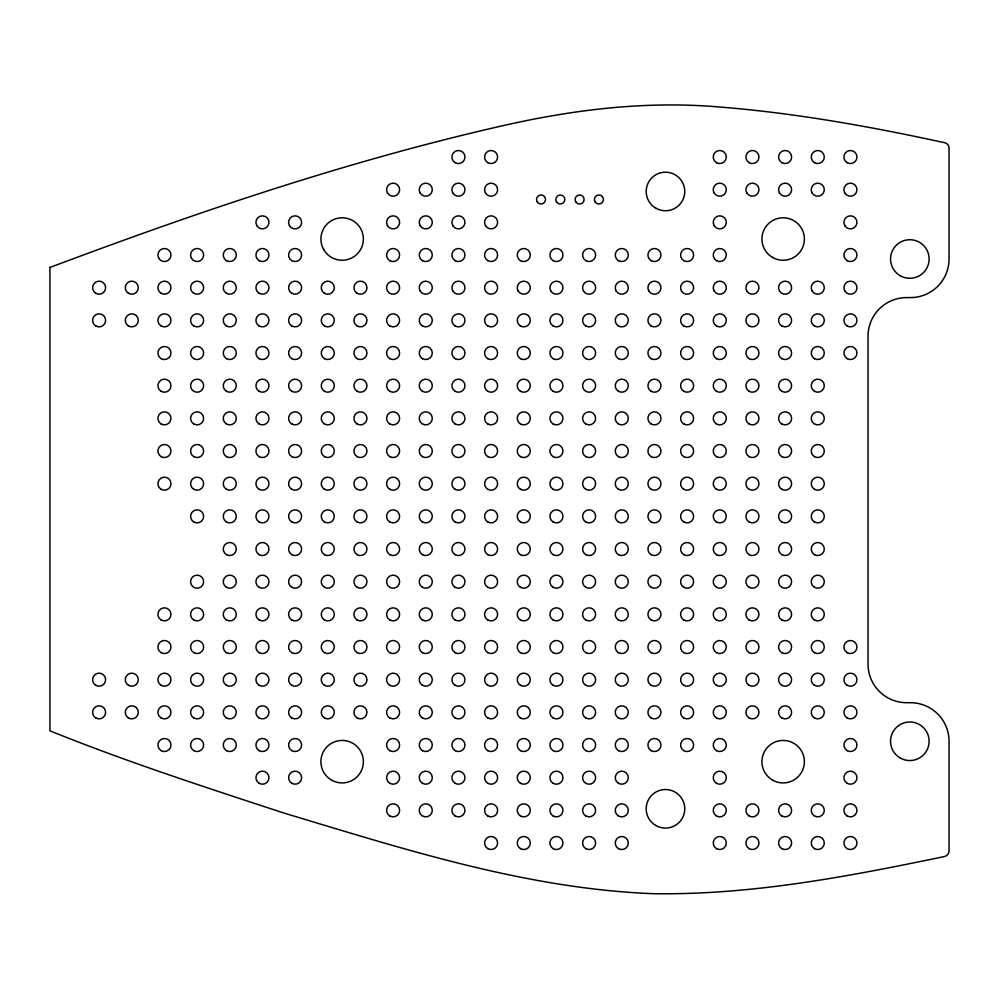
<?xml version="1.0" encoding="UTF-8"?>
<svg xmlns="http://www.w3.org/2000/svg" width="999" height="999" viewBox="0 0 999 999"><rect width="100%" height="100%" fill="white"/><g stroke="black" fill="none" stroke-linecap="round" stroke-linejoin="round"><path stroke-width="1.5" d="M49.95 267.357L49.95 730.806C125.974 761.613 205.607 787.312 283.891 813.049C404.258 849.2 526.211 888.66 652.734 893.68C751.186 895.241 848.563 876.46 944.554 856.518A5.944 5.944 0 0 0 949.05 850.748L949.05 741.283A38.586 38.586 0 0 0 910.464 702.697L906.605 702.697A38.586 38.586 0 0 1 868.031 664.123L868.031 336.163A38.586 38.586 0 0 1 906.605 297.59L910.464 297.59A38.586 38.586 0 0 0 949.05 259.003L949.05 148.127A5.532 5.532 0 0 0 944.804 142.745C868.855 126.174 792.045 112.475 714.472 106.606C644.63 101.149 574.637 109.615 506.505 124.863C351.723 159.753 201.061 210.752 52.66 266.433A16.596 16.596 0 0 1 49.95 267.357M683.84 685.351A6.531 6.531 0 0 0 693.643 679.682A6.531 6.531 0 0 0 683.84 674.025A6.531 6.531 0 0 0 683.84 685.351M324.513 620.017A6.531 6.531 0 0 0 334.303 614.36A6.531 6.531 0 0 0 324.513 608.691A6.531 6.531 0 0 0 324.513 620.017M655.831 825.499A19.293 19.293 0 0 0 684.765 808.803A19.293 19.293 0 0 0 655.831 792.095A19.293 19.293 0 0 0 655.831 825.499M655.831 208.179A19.293 19.293 0 0 0 684.765 191.483A19.293 19.293 0 0 0 655.831 174.775A19.293 19.293 0 0 0 655.831 208.179M900.186 275.699A19.293 19.293 0 0 0 929.12 259.003A19.293 19.293 0 0 0 900.186 242.295A19.293 19.293 0 0 0 900.186 275.699M900.186 757.979A19.293 19.293 0 0 0 929.12 741.283A19.293 19.293 0 0 0 900.186 724.575A19.293 19.293 0 0 0 900.186 757.979M331.531 780.069A21.229 21.229 0 0 0 363.386 761.675A21.229 21.229 0 0 0 331.531 743.281A21.229 21.229 0 0 0 331.531 780.069M323.763 249.625A21.229 21.229 0 0 0 360.539 249.625A21.229 21.229 0 0 0 342.158 217.782A21.229 21.229 0 0 0 323.763 249.625M772.539 257.405A21.229 21.229 0 0 0 804.382 239.011A21.229 21.229 0 0 0 772.539 220.629A21.229 21.229 0 0 0 772.539 257.405M772.539 780.069A21.229 21.229 0 0 0 804.382 761.675A21.229 21.229 0 0 0 772.539 743.281A21.229 21.229 0 0 0 772.539 780.069M193.843 522.015A6.531 6.531 0 0 0 203.646 516.358A6.531 6.531 0 0 0 193.843 510.701A6.531 6.531 0 0 0 193.843 522.015M226.511 522.015A6.531 6.531 0 0 0 236.313 516.358A6.531 6.531 0 0 0 226.511 510.701A6.531 6.531 0 0 0 226.511 522.015M226.511 554.682A6.531 6.531 0 0 0 236.313 549.025A6.531 6.531 0 0 0 226.511 543.369A6.531 6.531 0 0 0 226.511 554.682M226.511 587.35A6.531 6.531 0 0 0 236.313 581.693A6.531 6.531 0 0 0 226.511 576.036A6.531 6.531 0 0 0 226.511 587.35M191.446 584.952A6.531 6.531 0 0 0 202.772 584.952A6.531 6.531 0 0 0 197.103 575.149A6.531 6.531 0 0 0 191.446 584.952M226.511 620.017A6.531 6.531 0 0 0 236.313 614.36A6.531 6.531 0 0 0 226.511 608.691A6.531 6.531 0 0 0 226.511 620.017M161.176 620.017A6.531 6.531 0 0 0 170.979 614.36A6.531 6.531 0 0 0 161.176 608.691A6.531 6.531 0 0 0 161.176 620.017M259.178 522.015A6.531 6.531 0 0 0 268.981 516.358A6.531 6.531 0 0 0 259.178 510.701A6.531 6.531 0 0 0 259.178 522.015M259.178 554.682A6.531 6.531 0 0 0 268.981 549.025A6.531 6.531 0 0 0 259.178 543.369A6.531 6.531 0 0 0 259.178 554.682M259.178 587.35A6.531 6.531 0 0 0 268.981 581.693A6.531 6.531 0 0 0 259.178 576.036A6.531 6.531 0 0 0 259.178 587.35M259.178 620.017A6.531 6.531 0 0 0 268.981 614.36A6.531 6.531 0 0 0 259.178 608.691A6.531 6.531 0 0 0 259.178 620.017M291.845 522.015A6.531 6.531 0 0 0 301.636 516.358A6.531 6.531 0 0 0 291.845 510.701A6.531 6.531 0 0 0 291.845 522.015M291.845 554.682A6.531 6.531 0 0 0 301.636 549.025A6.531 6.531 0 0 0 291.845 543.369A6.531 6.531 0 0 0 291.845 554.682M291.845 587.35A6.531 6.531 0 0 0 301.636 581.693A6.531 6.531 0 0 0 291.845 576.036A6.531 6.531 0 0 0 291.845 587.35M291.845 620.017A6.531 6.531 0 0 0 301.636 614.36A6.531 6.531 0 0 0 291.845 608.691A6.531 6.531 0 0 0 291.845 620.017M324.513 522.015A6.531 6.531 0 0 0 334.303 516.358A6.531 6.531 0 0 0 324.513 510.701A6.531 6.531 0 0 0 324.513 522.015M324.513 554.682A6.531 6.531 0 0 0 334.303 549.025A6.531 6.531 0 0 0 324.513 543.369A6.531 6.531 0 0 0 324.513 554.682M324.513 587.35A6.531 6.531 0 0 0 334.303 581.693A6.531 6.531 0 0 0 324.513 576.036A6.531 6.531 0 0 0 324.513 587.35M357.18 522.015A6.531 6.531 0 0 0 366.97 516.358A6.531 6.531 0 0 0 357.18 510.701A6.531 6.531 0 0 0 357.18 522.015M357.18 554.682A6.531 6.531 0 0 0 366.97 549.025A6.531 6.531 0 0 0 357.18 543.369A6.531 6.531 0 0 0 357.18 554.682M357.18 587.35A6.531 6.531 0 0 0 366.97 581.693A6.531 6.531 0 0 0 357.18 576.036A6.531 6.531 0 0 0 357.18 587.35M357.18 620.017A6.531 6.531 0 0 0 366.97 614.36A6.531 6.531 0 0 0 357.18 608.691A6.531 6.531 0 0 0 357.18 620.017M389.835 522.015A6.531 6.531 0 0 0 399.637 516.358A6.531 6.531 0 0 0 389.835 510.701A6.531 6.531 0 0 0 389.835 522.015M389.835 554.682A6.531 6.531 0 0 0 399.637 549.025A6.531 6.531 0 0 0 389.835 543.369A6.531 6.531 0 0 0 389.835 554.682M389.835 587.35A6.531 6.531 0 0 0 399.637 581.693A6.531 6.531 0 0 0 389.835 576.036A6.531 6.531 0 0 0 389.835 587.35M389.835 620.017A6.531 6.531 0 0 0 399.637 614.36A6.531 6.531 0 0 0 389.835 608.691A6.531 6.531 0 0 0 389.835 620.017M422.502 522.015A6.531 6.531 0 0 0 432.305 516.358A6.531 6.531 0 0 0 422.502 510.701A6.531 6.531 0 0 0 422.502 522.015M422.502 554.682A6.531 6.531 0 0 0 432.305 549.025A6.531 6.531 0 0 0 422.502 543.369A6.531 6.531 0 0 0 422.502 554.682M422.502 587.35A6.531 6.531 0 0 0 432.305 581.693A6.531 6.531 0 0 0 422.502 576.036A6.531 6.531 0 0 0 422.502 587.35M422.502 620.017A6.531 6.531 0 0 0 432.305 614.36A6.531 6.531 0 0 0 422.502 608.691A6.531 6.531 0 0 0 422.502 620.017M455.169 522.015A6.531 6.531 0 0 0 464.972 516.358A6.531 6.531 0 0 0 455.169 510.701A6.531 6.531 0 0 0 455.169 522.015M455.169 554.682A6.531 6.531 0 0 0 464.972 549.025A6.531 6.531 0 0 0 455.169 543.369A6.531 6.531 0 0 0 455.169 554.682M455.169 587.35A6.531 6.531 0 0 0 464.972 581.693A6.531 6.531 0 0 0 455.169 576.036A6.531 6.531 0 0 0 455.169 587.35M455.169 620.017A6.531 6.531 0 0 0 464.972 614.36A6.531 6.531 0 0 0 455.169 608.691A6.531 6.531 0 0 0 455.169 620.017M487.837 522.015A6.531 6.531 0 0 0 497.639 516.358A6.531 6.531 0 0 0 487.837 510.701A6.531 6.531 0 0 0 487.837 522.015M487.837 554.682A6.531 6.531 0 0 0 497.639 549.025A6.531 6.531 0 0 0 487.837 543.369A6.531 6.531 0 0 0 487.837 554.682M487.837 587.35A6.531 6.531 0 0 0 497.639 581.693A6.531 6.531 0 0 0 487.837 576.036A6.531 6.531 0 0 0 487.837 587.35M487.837 620.017A6.531 6.531 0 0 0 497.639 614.36A6.531 6.531 0 0 0 487.837 608.691A6.531 6.531 0 0 0 487.837 620.017M520.504 522.015A6.531 6.531 0 0 0 530.307 516.358A6.531 6.531 0 0 0 520.504 510.701A6.531 6.531 0 0 0 520.504 522.015M520.504 554.682A6.531 6.531 0 0 0 530.307 549.025A6.531 6.531 0 0 0 520.504 543.369A6.531 6.531 0 0 0 520.504 554.682M520.504 587.35A6.531 6.531 0 0 0 530.307 581.693A6.531 6.531 0 0 0 520.504 576.036A6.531 6.531 0 0 0 520.504 587.35M520.504 620.017A6.531 6.531 0 0 0 530.307 614.36A6.531 6.531 0 0 0 520.504 608.691A6.531 6.531 0 0 0 520.504 620.017M553.171 522.015A6.531 6.531 0 0 0 562.974 516.358A6.531 6.531 0 0 0 553.171 510.701A6.531 6.531 0 0 0 553.171 522.015M553.171 554.682A6.531 6.531 0 0 0 562.974 549.025A6.531 6.531 0 0 0 553.171 543.369A6.531 6.531 0 0 0 553.171 554.682M553.171 587.35A6.531 6.531 0 0 0 562.974 581.693A6.531 6.531 0 0 0 553.171 576.036A6.531 6.531 0 0 0 553.171 587.35M553.171 620.017A6.531 6.531 0 0 0 562.974 614.36A6.531 6.531 0 0 0 553.171 608.691A6.531 6.531 0 0 0 553.171 620.017M585.839 522.015A6.531 6.531 0 0 0 595.641 516.358A6.531 6.531 0 0 0 585.839 510.701A6.531 6.531 0 0 0 585.839 522.015M585.839 554.682A6.531 6.531 0 0 0 595.641 549.025A6.531 6.531 0 0 0 585.839 543.369A6.531 6.531 0 0 0 585.839 554.682M585.839 587.35A6.531 6.531 0 0 0 595.641 581.693A6.531 6.531 0 0 0 585.839 576.036A6.531 6.531 0 0 0 585.839 587.35M585.839 620.017A6.531 6.531 0 0 0 595.641 614.36A6.531 6.531 0 0 0 585.839 608.691A6.531 6.531 0 0 0 585.839 620.017M618.506 522.015A6.531 6.531 0 0 0 628.309 516.358A6.531 6.531 0 0 0 618.506 510.701A6.531 6.531 0 0 0 618.506 522.015M618.506 554.682A6.531 6.531 0 0 0 628.309 549.025A6.531 6.531 0 0 0 618.506 543.369A6.531 6.531 0 0 0 618.506 554.682M618.506 587.35A6.531 6.531 0 0 0 628.309 581.693A6.531 6.531 0 0 0 618.506 576.036A6.531 6.531 0 0 0 618.506 587.35M618.506 620.017A6.531 6.531 0 0 0 628.309 614.36A6.531 6.531 0 0 0 618.506 608.691A6.531 6.531 0 0 0 618.506 620.017M651.173 522.015A6.531 6.531 0 0 0 660.976 516.358A6.531 6.531 0 0 0 651.173 510.701A6.531 6.531 0 0 0 651.173 522.015M651.173 554.682A6.531 6.531 0 0 0 660.976 549.025A6.531 6.531 0 0 0 651.173 543.369A6.531 6.531 0 0 0 651.173 554.682M651.173 587.35A6.531 6.531 0 0 0 660.976 581.693A6.531 6.531 0 0 0 651.173 576.036A6.531 6.531 0 0 0 651.173 587.35M651.173 620.017A6.531 6.531 0 0 0 660.976 614.36A6.531 6.531 0 0 0 651.173 608.691A6.531 6.531 0 0 0 651.173 620.017M683.84 522.015A6.531 6.531 0 0 0 693.643 516.358A6.531 6.531 0 0 0 683.84 510.701A6.531 6.531 0 0 0 683.84 522.015M683.84 554.682A6.531 6.531 0 0 0 693.643 549.025A6.531 6.531 0 0 0 683.84 543.369A6.531 6.531 0 0 0 683.84 554.682M683.84 587.35A6.531 6.531 0 0 0 693.643 581.693A6.531 6.531 0 0 0 683.84 576.036A6.531 6.531 0 0 0 683.84 587.35M683.84 620.017A6.531 6.531 0 0 0 693.643 614.36A6.531 6.531 0 0 0 683.84 608.691A6.531 6.531 0 0 0 683.84 620.017M716.508 522.015A6.531 6.531 0 0 0 726.31 516.358A6.531 6.531 0 0 0 716.508 510.701A6.531 6.531 0 0 0 716.508 522.015M716.508 554.682A6.531 6.531 0 0 0 726.31 549.025A6.531 6.531 0 0 0 716.508 543.369A6.531 6.531 0 0 0 716.508 554.682M716.508 587.35A6.531 6.531 0 0 0 726.31 581.693A6.531 6.531 0 0 0 716.508 576.036A6.531 6.531 0 0 0 716.508 587.35M716.508 620.017A6.531 6.531 0 0 0 726.31 614.36A6.531 6.531 0 0 0 716.508 608.691A6.531 6.531 0 0 0 716.508 620.017M226.511 652.684A6.531 6.531 0 0 0 236.313 647.027A6.531 6.531 0 0 0 226.511 641.358A6.531 6.531 0 0 0 226.511 652.684M226.511 685.351A6.531 6.531 0 0 0 236.313 679.682A6.531 6.531 0 0 0 226.511 674.025A6.531 6.531 0 0 0 226.511 685.351M226.511 718.006A6.531 6.531 0 0 0 236.313 712.349A6.531 6.531 0 0 0 226.511 706.693A6.531 6.531 0 0 0 226.511 718.006M226.511 750.674A6.531 6.531 0 0 0 236.313 745.017A6.531 6.531 0 0 0 226.511 739.36A6.531 6.531 0 0 0 226.511 750.674M259.178 652.684A6.531 6.531 0 0 0 268.981 647.027A6.531 6.531 0 0 0 259.178 641.358A6.531 6.531 0 0 0 259.178 652.684M259.178 685.351A6.531 6.531 0 0 0 268.981 679.682A6.531 6.531 0 0 0 259.178 674.025A6.531 6.531 0 0 0 259.178 685.351M259.178 718.006A6.531 6.531 0 0 0 268.981 712.349A6.531 6.531 0 0 0 259.178 706.693A6.531 6.531 0 0 0 259.178 718.006M259.178 750.674A6.531 6.531 0 0 0 268.981 745.017A6.531 6.531 0 0 0 259.178 739.36A6.531 6.531 0 0 0 259.178 750.674M291.845 652.684A6.531 6.531 0 0 0 301.636 647.027A6.531 6.531 0 0 0 291.845 641.358A6.531 6.531 0 0 0 291.845 652.684M291.845 685.351A6.531 6.531 0 0 0 301.636 679.682A6.531 6.531 0 0 0 291.845 674.025A6.531 6.531 0 0 0 291.845 685.351M291.845 718.006A6.531 6.531 0 0 0 301.636 712.349A6.531 6.531 0 0 0 291.845 706.693A6.531 6.531 0 0 0 291.845 718.006M291.845 750.674A6.531 6.531 0 0 0 301.636 745.017A6.531 6.531 0 0 0 291.845 739.36A6.531 6.531 0 0 0 291.845 750.674M324.513 652.684A6.531 6.531 0 0 0 334.303 647.027A6.531 6.531 0 0 0 324.513 641.358A6.531 6.531 0 0 0 324.513 652.684M324.513 685.351A6.531 6.531 0 0 0 334.303 679.682A6.531 6.531 0 0 0 324.513 674.025A6.531 6.531 0 0 0 324.513 685.351M324.513 718.006A6.531 6.531 0 0 0 334.303 712.349A6.531 6.531 0 0 0 324.513 706.693A6.531 6.531 0 0 0 324.513 718.006M291.845 783.341A6.531 6.531 0 0 0 301.636 777.684A6.531 6.531 0 0 0 291.845 772.027A6.531 6.531 0 0 0 291.845 783.341M357.18 652.684A6.531 6.531 0 0 0 366.97 647.027A6.531 6.531 0 0 0 357.18 641.358A6.531 6.531 0 0 0 357.18 652.684M357.18 685.351A6.531 6.531 0 0 0 366.97 679.682A6.531 6.531 0 0 0 357.18 674.025A6.531 6.531 0 0 0 357.18 685.351M357.18 718.006A6.531 6.531 0 0 0 366.97 712.349A6.531 6.531 0 0 0 357.18 706.693A6.531 6.531 0 0 0 357.18 718.006M389.835 652.684A6.531 6.531 0 0 0 399.637 647.027A6.531 6.531 0 0 0 389.835 641.358A6.531 6.531 0 0 0 389.835 652.684M389.835 685.351A6.531 6.531 0 0 0 399.637 679.682A6.531 6.531 0 0 0 389.835 674.025A6.531 6.531 0 0 0 389.835 685.351M389.835 718.006A6.531 6.531 0 0 0 399.637 712.349A6.531 6.531 0 0 0 389.835 706.693A6.531 6.531 0 0 0 389.835 718.006M389.835 750.674A6.531 6.531 0 0 0 399.637 745.017A6.531 6.531 0 0 0 389.835 739.36A6.531 6.531 0 0 0 389.835 750.674M422.502 652.684A6.531 6.531 0 0 0 432.305 647.027A6.531 6.531 0 0 0 422.502 641.358A6.531 6.531 0 0 0 422.502 652.684M422.502 685.351A6.531 6.531 0 0 0 432.305 679.682A6.531 6.531 0 0 0 422.502 674.025A6.531 6.531 0 0 0 422.502 685.351M422.502 718.006A6.531 6.531 0 0 0 432.305 712.349A6.531 6.531 0 0 0 422.502 706.693A6.531 6.531 0 0 0 422.502 718.006M422.502 750.674A6.531 6.531 0 0 0 432.305 745.017A6.531 6.531 0 0 0 422.502 739.36A6.531 6.531 0 0 0 422.502 750.674M455.169 652.684A6.531 6.531 0 0 0 464.972 647.027A6.531 6.531 0 0 0 455.169 641.358A6.531 6.531 0 0 0 455.169 652.684M455.169 685.351A6.531 6.531 0 0 0 464.972 679.682A6.531 6.531 0 0 0 455.169 674.025A6.531 6.531 0 0 0 455.169 685.351M455.169 718.006A6.531 6.531 0 0 0 464.972 712.349A6.531 6.531 0 0 0 455.169 706.693A6.531 6.531 0 0 0 455.169 718.006M455.169 750.674A6.531 6.531 0 0 0 464.972 745.017A6.531 6.531 0 0 0 455.169 739.36A6.531 6.531 0 0 0 455.169 750.674M95.842 685.351A6.531 6.531 0 0 0 105.644 679.682A6.531 6.531 0 0 0 95.842 674.025A6.531 6.531 0 0 0 95.842 685.351M95.842 718.006A6.531 6.531 0 0 0 105.644 712.349A6.531 6.531 0 0 0 95.842 706.693A6.531 6.531 0 0 0 95.842 718.006M128.509 685.351A6.531 6.531 0 0 0 138.312 679.682A6.531 6.531 0 0 0 128.509 674.025A6.531 6.531 0 0 0 128.509 685.351M128.509 718.006A6.531 6.531 0 0 0 138.312 712.349A6.531 6.531 0 0 0 128.509 706.693A6.531 6.531 0 0 0 128.509 718.006M161.176 652.684A6.531 6.531 0 0 0 170.979 647.027A6.531 6.531 0 0 0 161.176 641.358A6.531 6.531 0 0 0 161.176 652.684M161.176 685.351A6.531 6.531 0 0 0 170.979 679.682A6.531 6.531 0 0 0 161.176 674.025A6.531 6.531 0 0 0 161.176 685.351M161.176 718.006A6.531 6.531 0 0 0 170.979 712.349A6.531 6.531 0 0 0 161.176 706.693A6.531 6.531 0 0 0 161.176 718.006M161.176 750.674A6.531 6.531 0 0 0 170.979 745.017A6.531 6.531 0 0 0 161.176 739.36A6.531 6.531 0 0 0 161.176 750.674M193.843 652.684A6.531 6.531 0 0 0 203.646 647.027A6.531 6.531 0 0 0 193.843 641.358A6.531 6.531 0 0 0 193.843 652.684M193.843 685.351A6.531 6.531 0 0 0 203.646 679.682A6.531 6.531 0 0 0 193.843 674.025A6.531 6.531 0 0 0 193.843 685.351M193.843 718.006A6.531 6.531 0 0 0 203.646 712.349A6.531 6.531 0 0 0 193.843 706.693A6.531 6.531 0 0 0 193.843 718.006M193.843 750.674A6.531 6.531 0 0 0 203.646 745.017A6.531 6.531 0 0 0 193.843 739.36A6.531 6.531 0 0 0 193.843 750.674M487.837 652.684A6.531 6.531 0 0 0 497.639 647.027A6.531 6.531 0 0 0 487.837 641.358A6.531 6.531 0 0 0 487.837 652.684M487.837 685.351A6.531 6.531 0 0 0 497.639 679.682A6.531 6.531 0 0 0 487.837 674.025A6.531 6.531 0 0 0 487.837 685.351M487.837 718.006A6.531 6.531 0 0 0 497.639 712.349A6.531 6.531 0 0 0 487.837 706.693A6.531 6.531 0 0 0 487.837 718.006M487.837 750.674A6.531 6.531 0 0 0 497.639 745.017A6.531 6.531 0 0 0 487.837 739.36A6.531 6.531 0 0 0 487.837 750.674M520.504 652.684A6.531 6.531 0 0 0 530.307 647.027A6.531 6.531 0 0 0 520.504 641.358A6.531 6.531 0 0 0 520.504 652.684M520.504 685.351A6.531 6.531 0 0 0 530.307 679.682A6.531 6.531 0 0 0 520.504 674.025A6.531 6.531 0 0 0 520.504 685.351M520.504 718.006A6.531 6.531 0 0 0 530.307 712.349A6.531 6.531 0 0 0 520.504 706.693A6.531 6.531 0 0 0 520.504 718.006M520.504 750.674A6.531 6.531 0 0 0 530.307 745.017A6.531 6.531 0 0 0 520.504 739.36A6.531 6.531 0 0 0 520.504 750.674M553.171 652.684A6.531 6.531 0 0 0 562.974 647.027A6.531 6.531 0 0 0 553.171 641.358A6.531 6.531 0 0 0 553.171 652.684M553.171 685.351A6.531 6.531 0 0 0 562.974 679.682A6.531 6.531 0 0 0 553.171 674.025A6.531 6.531 0 0 0 553.171 685.351M553.171 718.006A6.531 6.531 0 0 0 562.974 712.349A6.531 6.531 0 0 0 553.171 706.693A6.531 6.531 0 0 0 553.171 718.006M553.171 750.674A6.531 6.531 0 0 0 562.974 745.017A6.531 6.531 0 0 0 553.171 739.36A6.531 6.531 0 0 0 553.171 750.674M585.839 652.684A6.531 6.531 0 0 0 595.641 647.027A6.531 6.531 0 0 0 585.839 641.358A6.531 6.531 0 0 0 585.839 652.684M585.839 685.351A6.531 6.531 0 0 0 595.641 679.682A6.531 6.531 0 0 0 585.839 674.025A6.531 6.531 0 0 0 585.839 685.351M585.839 718.006A6.531 6.531 0 0 0 595.641 712.349A6.531 6.531 0 0 0 585.839 706.693A6.531 6.531 0 0 0 585.839 718.006M585.839 750.674A6.531 6.531 0 0 0 595.641 745.017A6.531 6.531 0 0 0 585.839 739.36A6.531 6.531 0 0 0 585.839 750.674M618.506 652.684A6.531 6.531 0 0 0 628.309 647.027A6.531 6.531 0 0 0 618.506 641.358A6.531 6.531 0 0 0 618.506 652.684M618.506 685.351A6.531 6.531 0 0 0 628.309 679.682A6.531 6.531 0 0 0 618.506 674.025A6.531 6.531 0 0 0 618.506 685.351M618.506 718.006A6.531 6.531 0 0 0 628.309 712.349A6.531 6.531 0 0 0 618.506 706.693A6.531 6.531 0 0 0 618.506 718.006M618.506 750.674A6.531 6.531 0 0 0 628.309 745.017A6.531 6.531 0 0 0 618.506 739.36A6.531 6.531 0 0 0 618.506 750.674M651.173 652.684A6.531 6.531 0 0 0 660.976 647.027A6.531 6.531 0 0 0 651.173 641.358A6.531 6.531 0 0 0 651.173 652.684M651.173 685.351A6.531 6.531 0 0 0 660.976 679.682A6.531 6.531 0 0 0 651.173 674.025A6.531 6.531 0 0 0 651.173 685.351M651.173 718.006A6.531 6.531 0 0 0 660.976 712.349A6.531 6.531 0 0 0 651.173 706.693A6.531 6.531 0 0 0 651.173 718.006M651.173 750.674A6.531 6.531 0 0 0 660.976 745.017A6.531 6.531 0 0 0 651.173 739.36A6.531 6.531 0 0 0 651.173 750.674M683.84 652.684A6.531 6.531 0 0 0 693.643 647.027A6.531 6.531 0 0 0 683.84 641.358A6.531 6.531 0 0 0 683.84 652.684M683.84 718.006A6.531 6.531 0 0 0 693.643 712.349A6.531 6.531 0 0 0 683.84 706.693A6.531 6.531 0 0 0 683.84 718.006M683.84 750.674A6.531 6.531 0 0 0 693.643 745.017A6.531 6.531 0 0 0 683.84 739.36A6.531 6.531 0 0 0 683.84 750.674M716.508 652.684A6.531 6.531 0 0 0 726.31 647.027A6.531 6.531 0 0 0 716.508 641.358A6.531 6.531 0 0 0 716.508 652.684M716.508 685.351A6.531 6.531 0 0 0 726.31 679.682A6.531 6.531 0 0 0 716.508 674.025A6.531 6.531 0 0 0 716.508 685.351M716.508 718.006A6.531 6.531 0 0 0 726.31 712.349A6.531 6.531 0 0 0 716.508 706.693A6.531 6.531 0 0 0 716.508 718.006M716.508 750.674A6.531 6.531 0 0 0 726.31 745.017A6.531 6.531 0 0 0 716.508 739.36A6.531 6.531 0 0 0 716.508 750.674M847.177 750.674A6.531 6.531 0 0 0 856.967 745.017A6.531 6.531 0 0 0 847.177 739.36A6.531 6.531 0 0 0 847.177 750.674M749.175 718.006A6.531 6.531 0 0 0 758.978 712.349A6.531 6.531 0 0 0 749.175 706.693A6.531 6.531 0 0 0 749.175 718.006M781.842 718.006A6.531 6.531 0 0 0 791.633 712.349A6.531 6.531 0 0 0 781.842 706.693A6.531 6.531 0 0 0 781.842 718.006M814.51 718.006A6.531 6.531 0 0 0 824.3 712.349A6.531 6.531 0 0 0 814.51 706.693A6.531 6.531 0 0 0 814.51 718.006M847.177 718.006A6.531 6.531 0 0 0 856.967 712.349A6.531 6.531 0 0 0 847.177 706.693A6.531 6.531 0 0 0 847.177 718.006M749.175 685.351A6.531 6.531 0 0 0 758.978 679.682A6.531 6.531 0 0 0 749.175 674.025A6.531 6.531 0 0 0 749.175 685.351M781.842 685.351A6.531 6.531 0 0 0 791.633 679.682A6.531 6.531 0 0 0 781.842 674.025A6.531 6.531 0 0 0 781.842 685.351M814.51 685.351A6.531 6.531 0 0 0 824.3 679.682A6.531 6.531 0 0 0 814.51 674.025A6.531 6.531 0 0 0 814.51 685.351M847.177 685.351A6.531 6.531 0 0 0 856.967 679.682A6.531 6.531 0 0 0 847.177 674.025A6.531 6.531 0 0 0 847.177 685.351M749.175 652.684A6.531 6.531 0 0 0 758.978 647.027A6.531 6.531 0 0 0 749.175 641.358A6.531 6.531 0 0 0 749.175 652.684M781.842 652.684A6.531 6.531 0 0 0 791.633 647.027A6.531 6.531 0 0 0 781.842 641.358A6.531 6.531 0 0 0 781.842 652.684M814.51 652.684A6.531 6.531 0 0 0 824.3 647.027A6.531 6.531 0 0 0 814.51 641.358A6.531 6.531 0 0 0 814.51 652.684M847.177 652.684A6.531 6.531 0 0 0 856.967 647.027A6.531 6.531 0 0 0 847.177 641.358A6.531 6.531 0 0 0 847.177 652.684M749.175 620.017A6.531 6.531 0 0 0 758.978 614.36A6.531 6.531 0 0 0 749.175 608.691A6.531 6.531 0 0 0 749.175 620.017M781.842 620.017A6.531 6.531 0 0 0 791.633 614.36A6.531 6.531 0 0 0 781.842 608.691A6.531 6.531 0 0 0 781.842 620.017M814.51 620.017A6.531 6.531 0 0 0 824.3 614.36A6.531 6.531 0 0 0 814.51 608.691A6.531 6.531 0 0 0 814.51 620.017M749.175 587.35A6.531 6.531 0 0 0 758.978 581.693A6.531 6.531 0 0 0 749.175 576.036A6.531 6.531 0 0 0 749.175 587.35M781.842 587.35A6.531 6.531 0 0 0 791.633 581.693A6.531 6.531 0 0 0 781.842 576.036A6.531 6.531 0 0 0 781.842 587.35M814.51 587.35A6.531 6.531 0 0 0 824.3 581.693A6.531 6.531 0 0 0 814.51 576.036A6.531 6.531 0 0 0 814.51 587.35M749.175 554.682A6.531 6.531 0 0 0 758.978 549.025A6.531 6.531 0 0 0 749.175 543.369A6.531 6.531 0 0 0 749.175 554.682M781.842 554.682A6.531 6.531 0 0 0 791.633 549.025A6.531 6.531 0 0 0 781.842 543.369A6.531 6.531 0 0 0 781.842 554.682M814.51 554.682A6.531 6.531 0 0 0 824.3 549.025A6.531 6.531 0 0 0 814.51 543.369A6.531 6.531 0 0 0 814.51 554.682M749.175 522.015A6.531 6.531 0 0 0 758.978 516.358A6.531 6.531 0 0 0 749.175 510.701A6.531 6.531 0 0 0 749.175 522.015M781.842 522.015A6.531 6.531 0 0 0 791.633 516.358A6.531 6.531 0 0 0 781.842 510.701A6.531 6.531 0 0 0 781.842 522.015M814.51 522.015A6.531 6.531 0 0 0 824.3 516.358A6.531 6.531 0 0 0 814.51 510.701A6.531 6.531 0 0 0 814.51 522.015M618.506 391.346A6.531 6.531 0 0 0 628.309 385.689A6.531 6.531 0 0 0 618.506 380.032A6.531 6.531 0 0 0 618.506 391.346M618.506 424.013A6.531 6.531 0 0 0 628.309 418.356A6.531 6.531 0 0 0 618.506 412.699A6.531 6.531 0 0 0 618.506 424.013M618.506 456.68A6.531 6.531 0 0 0 628.309 451.024A6.531 6.531 0 0 0 618.506 445.367A6.531 6.531 0 0 0 618.506 456.68M618.506 489.348A6.531 6.531 0 0 0 628.309 483.691A6.531 6.531 0 0 0 618.506 478.034A6.531 6.531 0 0 0 618.506 489.348M651.173 391.346A6.531 6.531 0 0 0 660.976 385.689A6.531 6.531 0 0 0 651.173 380.032A6.531 6.531 0 0 0 651.173 391.346M651.173 424.013A6.531 6.531 0 0 0 660.976 418.356A6.531 6.531 0 0 0 651.173 412.699A6.531 6.531 0 0 0 651.173 424.013M651.173 456.68A6.531 6.531 0 0 0 660.976 451.024A6.531 6.531 0 0 0 651.173 445.367A6.531 6.531 0 0 0 651.173 456.68M651.173 489.348A6.531 6.531 0 0 0 660.976 483.691A6.531 6.531 0 0 0 651.173 478.034A6.531 6.531 0 0 0 651.173 489.348M683.84 391.346A6.531 6.531 0 0 0 693.643 385.689A6.531 6.531 0 0 0 683.84 380.032A6.531 6.531 0 0 0 683.84 391.346M683.84 424.013A6.531 6.531 0 0 0 693.643 418.356A6.531 6.531 0 0 0 683.84 412.699A6.531 6.531 0 0 0 683.84 424.013M683.84 456.68A6.531 6.531 0 0 0 693.643 451.024A6.531 6.531 0 0 0 683.84 445.367A6.531 6.531 0 0 0 683.84 456.68M683.84 489.348A6.531 6.531 0 0 0 693.643 483.691A6.531 6.531 0 0 0 683.84 478.034A6.531 6.531 0 0 0 683.84 489.348M716.508 391.346A6.531 6.531 0 0 0 726.31 385.689A6.531 6.531 0 0 0 716.508 380.032A6.531 6.531 0 0 0 716.508 391.346M716.508 424.013A6.531 6.531 0 0 0 726.31 418.356A6.531 6.531 0 0 0 716.508 412.699A6.531 6.531 0 0 0 716.508 424.013M716.508 456.68A6.531 6.531 0 0 0 726.31 451.024A6.531 6.531 0 0 0 716.508 445.367A6.531 6.531 0 0 0 716.508 456.68M716.508 489.348A6.531 6.531 0 0 0 726.31 483.691A6.531 6.531 0 0 0 716.508 478.034A6.531 6.531 0 0 0 716.508 489.348M749.175 391.346A6.531 6.531 0 0 0 758.978 385.689A6.531 6.531 0 0 0 749.175 380.032A6.531 6.531 0 0 0 749.175 391.346M749.175 424.013A6.531 6.531 0 0 0 758.978 418.356A6.531 6.531 0 0 0 749.175 412.699A6.531 6.531 0 0 0 749.175 424.013M749.175 456.68A6.531 6.531 0 0 0 758.978 451.024A6.531 6.531 0 0 0 749.175 445.367A6.531 6.531 0 0 0 749.175 456.68M749.175 489.348A6.531 6.531 0 0 0 758.978 483.691A6.531 6.531 0 0 0 749.175 478.034A6.531 6.531 0 0 0 749.175 489.348M781.842 391.346A6.531 6.531 0 0 0 791.633 385.689A6.531 6.531 0 0 0 781.842 380.032A6.531 6.531 0 0 0 781.842 391.346M781.842 424.013A6.531 6.531 0 0 0 791.633 418.356A6.531 6.531 0 0 0 781.842 412.699A6.531 6.531 0 0 0 781.842 424.013M781.842 456.68A6.531 6.531 0 0 0 791.633 451.024A6.531 6.531 0 0 0 781.842 445.367A6.531 6.531 0 0 0 781.842 456.68M781.842 489.348A6.531 6.531 0 0 0 791.633 483.691A6.531 6.531 0 0 0 781.842 478.034A6.531 6.531 0 0 0 781.842 489.348M814.51 391.346A6.531 6.531 0 0 0 824.3 385.689A6.531 6.531 0 0 0 814.51 380.032A6.531 6.531 0 0 0 814.51 391.346M814.51 424.013A6.531 6.531 0 0 0 824.3 418.356A6.531 6.531 0 0 0 814.51 412.699A6.531 6.531 0 0 0 814.51 424.013M814.51 456.68A6.531 6.531 0 0 0 824.3 451.024A6.531 6.531 0 0 0 814.51 445.367A6.531 6.531 0 0 0 814.51 456.68M814.51 489.348A6.531 6.531 0 0 0 824.3 483.691A6.531 6.531 0 0 0 814.51 478.034A6.531 6.531 0 0 0 814.51 489.348M357.18 391.346A6.531 6.531 0 0 0 366.97 385.689A6.531 6.531 0 0 0 357.18 380.032A6.531 6.531 0 0 0 357.18 391.346M357.18 424.013A6.531 6.531 0 0 0 366.97 418.356A6.531 6.531 0 0 0 357.18 412.699A6.531 6.531 0 0 0 357.18 424.013M357.18 456.68A6.531 6.531 0 0 0 366.97 451.024A6.531 6.531 0 0 0 357.18 445.367A6.531 6.531 0 0 0 357.18 456.68M357.18 489.348A6.531 6.531 0 0 0 366.97 483.691A6.531 6.531 0 0 0 357.18 478.034A6.531 6.531 0 0 0 357.18 489.348M389.835 391.346A6.531 6.531 0 0 0 399.637 385.689A6.531 6.531 0 0 0 389.835 380.032A6.531 6.531 0 0 0 389.835 391.346M389.835 424.013A6.531 6.531 0 0 0 399.637 418.356A6.531 6.531 0 0 0 389.835 412.699A6.531 6.531 0 0 0 389.835 424.013M389.835 456.68A6.531 6.531 0 0 0 399.637 451.024A6.531 6.531 0 0 0 389.835 445.367A6.531 6.531 0 0 0 389.835 456.68M389.835 489.348A6.531 6.531 0 0 0 399.637 483.691A6.531 6.531 0 0 0 389.835 478.034A6.531 6.531 0 0 0 389.835 489.348M422.502 391.346A6.531 6.531 0 0 0 432.305 385.689A6.531 6.531 0 0 0 422.502 380.032A6.531 6.531 0 0 0 422.502 391.346M422.502 424.013A6.531 6.531 0 0 0 432.305 418.356A6.531 6.531 0 0 0 422.502 412.699A6.531 6.531 0 0 0 422.502 424.013M422.502 456.68A6.531 6.531 0 0 0 432.305 451.024A6.531 6.531 0 0 0 422.502 445.367A6.531 6.531 0 0 0 422.502 456.68M422.502 489.348A6.531 6.531 0 0 0 432.305 483.691A6.531 6.531 0 0 0 422.502 478.034A6.531 6.531 0 0 0 422.502 489.348M455.169 391.346A6.531 6.531 0 0 0 464.972 385.689A6.531 6.531 0 0 0 455.169 380.032A6.531 6.531 0 0 0 455.169 391.346M455.169 424.013A6.531 6.531 0 0 0 464.972 418.356A6.531 6.531 0 0 0 455.169 412.699A6.531 6.531 0 0 0 455.169 424.013M455.169 456.68A6.531 6.531 0 0 0 464.972 451.024A6.531 6.531 0 0 0 455.169 445.367A6.531 6.531 0 0 0 455.169 456.68M455.169 489.348A6.531 6.531 0 0 0 464.972 483.691A6.531 6.531 0 0 0 455.169 478.034A6.531 6.531 0 0 0 455.169 489.348M487.837 391.346A6.531 6.531 0 0 0 497.639 385.689A6.531 6.531 0 0 0 487.837 380.032A6.531 6.531 0 0 0 487.837 391.346M487.837 424.013A6.531 6.531 0 0 0 497.639 418.356A6.531 6.531 0 0 0 487.837 412.699A6.531 6.531 0 0 0 487.837 424.013M487.837 456.68A6.531 6.531 0 0 0 497.639 451.024A6.531 6.531 0 0 0 487.837 445.367A6.531 6.531 0 0 0 487.837 456.68M487.837 489.348A6.531 6.531 0 0 0 497.639 483.691A6.531 6.531 0 0 0 487.837 478.034A6.531 6.531 0 0 0 487.837 489.348M520.504 391.346A6.531 6.531 0 0 0 530.307 385.689A6.531 6.531 0 0 0 520.504 380.032A6.531 6.531 0 0 0 520.504 391.346M520.504 424.013A6.531 6.531 0 0 0 530.307 418.356A6.531 6.531 0 0 0 520.504 412.699A6.531 6.531 0 0 0 520.504 424.013M520.504 456.68A6.531 6.531 0 0 0 530.307 451.024A6.531 6.531 0 0 0 520.504 445.367A6.531 6.531 0 0 0 520.504 456.68M520.504 489.348A6.531 6.531 0 0 0 530.307 483.691A6.531 6.531 0 0 0 520.504 478.034A6.531 6.531 0 0 0 520.504 489.348M553.171 391.346A6.531 6.531 0 0 0 562.974 385.689A6.531 6.531 0 0 0 553.171 380.032A6.531 6.531 0 0 0 553.171 391.346M553.171 424.013A6.531 6.531 0 0 0 562.974 418.356A6.531 6.531 0 0 0 553.171 412.699A6.531 6.531 0 0 0 553.171 424.013M553.171 456.68A6.531 6.531 0 0 0 562.974 451.024A6.531 6.531 0 0 0 553.171 445.367A6.531 6.531 0 0 0 553.171 456.68M553.171 489.348A6.531 6.531 0 0 0 562.974 483.691A6.531 6.531 0 0 0 553.171 478.034A6.531 6.531 0 0 0 553.171 489.348M585.839 391.346A6.531 6.531 0 0 0 595.641 385.689A6.531 6.531 0 0 0 585.839 380.032A6.531 6.531 0 0 0 585.839 391.346M585.839 424.013A6.531 6.531 0 0 0 595.641 418.356A6.531 6.531 0 0 0 585.839 412.699A6.531 6.531 0 0 0 585.839 424.013M585.839 456.68A6.531 6.531 0 0 0 595.641 451.024A6.531 6.531 0 0 0 585.839 445.367A6.531 6.531 0 0 0 585.839 456.68M585.839 489.348A6.531 6.531 0 0 0 595.641 483.691A6.531 6.531 0 0 0 585.839 478.034A6.531 6.531 0 0 0 585.839 489.348M161.176 391.346A6.531 6.531 0 0 0 170.979 385.689A6.531 6.531 0 0 0 161.176 380.032A6.531 6.531 0 0 0 161.176 391.346M161.176 424.013A6.531 6.531 0 0 0 170.979 418.356A6.531 6.531 0 0 0 161.176 412.699A6.531 6.531 0 0 0 161.176 424.013M161.176 456.68A6.531 6.531 0 0 0 170.979 451.024A6.531 6.531 0 0 0 161.176 445.367A6.531 6.531 0 0 0 161.176 456.68M161.176 489.348A6.531 6.531 0 0 0 170.979 483.691A6.531 6.531 0 0 0 161.176 478.034A6.531 6.531 0 0 0 161.176 489.348M193.843 391.346A6.531 6.531 0 0 0 203.646 385.689A6.531 6.531 0 0 0 193.843 380.032A6.531 6.531 0 0 0 193.843 391.346M193.843 424.013A6.531 6.531 0 0 0 203.646 418.356A6.531 6.531 0 0 0 193.843 412.699A6.531 6.531 0 0 0 193.843 424.013M193.843 456.68A6.531 6.531 0 0 0 203.646 451.024A6.531 6.531 0 0 0 193.843 445.367A6.531 6.531 0 0 0 193.843 456.68M193.843 489.348A6.531 6.531 0 0 0 203.646 483.691A6.531 6.531 0 0 0 193.843 478.034A6.531 6.531 0 0 0 193.843 489.348M226.511 391.346A6.531 6.531 0 0 0 236.313 385.689A6.531 6.531 0 0 0 226.511 380.032A6.531 6.531 0 0 0 226.511 391.346M226.511 424.013A6.531 6.531 0 0 0 236.313 418.356A6.531 6.531 0 0 0 226.511 412.699A6.531 6.531 0 0 0 226.511 424.013M226.511 456.68A6.531 6.531 0 0 0 236.313 451.024A6.531 6.531 0 0 0 226.511 445.367A6.531 6.531 0 0 0 226.511 456.68M226.511 489.348A6.531 6.531 0 0 0 236.313 483.691A6.531 6.531 0 0 0 226.511 478.034A6.531 6.531 0 0 0 226.511 489.348M259.178 391.346A6.531 6.531 0 0 0 268.981 385.689A6.531 6.531 0 0 0 259.178 380.032A6.531 6.531 0 0 0 259.178 391.346M259.178 424.013A6.531 6.531 0 0 0 268.981 418.356A6.531 6.531 0 0 0 259.178 412.699A6.531 6.531 0 0 0 259.178 424.013M259.178 456.68A6.531 6.531 0 0 0 268.981 451.024A6.531 6.531 0 0 0 259.178 445.367A6.531 6.531 0 0 0 259.178 456.68M259.178 489.348A6.531 6.531 0 0 0 268.981 483.691A6.531 6.531 0 0 0 259.178 478.034A6.531 6.531 0 0 0 259.178 489.348M291.845 391.346A6.531 6.531 0 0 0 301.636 385.689A6.531 6.531 0 0 0 291.845 380.032A6.531 6.531 0 0 0 291.845 391.346M291.845 424.013A6.531 6.531 0 0 0 301.636 418.356A6.531 6.531 0 0 0 291.845 412.699A6.531 6.531 0 0 0 291.845 424.013M291.845 456.68A6.531 6.531 0 0 0 301.636 451.024A6.531 6.531 0 0 0 291.845 445.367A6.531 6.531 0 0 0 291.845 456.68M291.845 489.348A6.531 6.531 0 0 0 301.636 483.691A6.531 6.531 0 0 0 291.845 478.034A6.531 6.531 0 0 0 291.845 489.348M324.513 391.346A6.531 6.531 0 0 0 334.303 385.689A6.531 6.531 0 0 0 324.513 380.032A6.531 6.531 0 0 0 324.513 391.346M324.513 424.013A6.531 6.531 0 0 0 334.303 418.356A6.531 6.531 0 0 0 324.513 412.699A6.531 6.531 0 0 0 324.513 424.013M324.513 456.68A6.531 6.531 0 0 0 334.303 451.024A6.531 6.531 0 0 0 324.513 445.367A6.531 6.531 0 0 0 324.513 456.68M324.513 489.348A6.531 6.531 0 0 0 334.303 483.691A6.531 6.531 0 0 0 324.513 478.034A6.531 6.531 0 0 0 324.513 489.348M256.78 225.624A6.531 6.531 0 0 0 268.094 225.624A6.531 6.531 0 0 0 262.437 215.821A6.531 6.531 0 0 0 256.78 225.624M95.842 293.344A6.531 6.531 0 0 0 105.644 287.687A6.531 6.531 0 0 0 95.842 282.03A6.531 6.531 0 0 0 95.842 293.344M95.842 326.011A6.531 6.531 0 0 0 105.644 320.354A6.531 6.531 0 0 0 95.842 314.697A6.531 6.531 0 0 0 95.842 326.011M289.448 225.624A6.531 6.531 0 0 0 300.761 225.624A6.531 6.531 0 0 0 295.105 215.821A6.531 6.531 0 0 0 289.448 225.624M128.509 293.344A6.531 6.531 0 0 0 138.312 287.687A6.531 6.531 0 0 0 128.509 282.03A6.531 6.531 0 0 0 128.509 293.344M128.509 326.011A6.531 6.531 0 0 0 138.312 320.354A6.531 6.531 0 0 0 128.509 314.697A6.531 6.531 0 0 0 128.509 326.011M158.779 258.291A6.531 6.531 0 0 0 170.105 258.291A6.531 6.531 0 0 0 164.448 248.489A6.531 6.531 0 0 0 158.779 258.291M161.176 293.344A6.531 6.531 0 0 0 170.979 287.687A6.531 6.531 0 0 0 161.176 282.03A6.531 6.531 0 0 0 161.176 293.344M161.176 326.011A6.531 6.531 0 0 0 170.979 320.354A6.531 6.531 0 0 0 161.176 314.697A6.531 6.531 0 0 0 161.176 326.011M161.176 358.678A6.531 6.531 0 0 0 170.979 353.022A6.531 6.531 0 0 0 161.176 347.365A6.531 6.531 0 0 0 161.176 358.678M191.446 258.291A6.531 6.531 0 0 0 202.772 258.291A6.531 6.531 0 0 0 197.103 248.489A6.531 6.531 0 0 0 191.446 258.291M193.843 293.344A6.531 6.531 0 0 0 203.646 287.687A6.531 6.531 0 0 0 193.843 282.03A6.531 6.531 0 0 0 193.843 293.344M193.843 326.011A6.531 6.531 0 0 0 203.646 320.354A6.531 6.531 0 0 0 193.843 314.697A6.531 6.531 0 0 0 193.843 326.011M193.843 358.678A6.531 6.531 0 0 0 203.646 353.022A6.531 6.531 0 0 0 193.843 347.365A6.531 6.531 0 0 0 193.843 358.678M226.511 260.677A6.531 6.531 0 0 0 236.313 255.02A6.531 6.531 0 0 0 226.511 249.363A6.531 6.531 0 0 0 226.511 260.677M226.511 293.344A6.531 6.531 0 0 0 236.313 287.687A6.531 6.531 0 0 0 226.511 282.03A6.531 6.531 0 0 0 226.511 293.344M226.511 326.011A6.531 6.531 0 0 0 236.313 320.354A6.531 6.531 0 0 0 226.511 314.697A6.531 6.531 0 0 0 226.511 326.011M226.511 358.678A6.531 6.531 0 0 0 236.313 353.022A6.531 6.531 0 0 0 226.511 347.365A6.531 6.531 0 0 0 226.511 358.678M259.178 260.677A6.531 6.531 0 0 0 268.981 255.02A6.531 6.531 0 0 0 259.178 249.363A6.531 6.531 0 0 0 259.178 260.677M259.178 293.344A6.531 6.531 0 0 0 268.981 287.687A6.531 6.531 0 0 0 259.178 282.03A6.531 6.531 0 0 0 259.178 293.344M259.178 326.011A6.531 6.531 0 0 0 268.981 320.354A6.531 6.531 0 0 0 259.178 314.697A6.531 6.531 0 0 0 259.178 326.011M259.178 358.678A6.531 6.531 0 0 0 268.981 353.022A6.531 6.531 0 0 0 259.178 347.365A6.531 6.531 0 0 0 259.178 358.678M291.845 260.677A6.531 6.531 0 0 0 301.636 255.02A6.531 6.531 0 0 0 291.845 249.363A6.531 6.531 0 0 0 291.845 260.677M291.845 293.344A6.531 6.531 0 0 0 301.636 287.687A6.531 6.531 0 0 0 291.845 282.03A6.531 6.531 0 0 0 291.845 293.344M291.845 326.011A6.531 6.531 0 0 0 301.636 320.354A6.531 6.531 0 0 0 291.845 314.697A6.531 6.531 0 0 0 291.845 326.011M291.845 358.678A6.531 6.531 0 0 0 301.636 353.022A6.531 6.531 0 0 0 291.845 347.365A6.531 6.531 0 0 0 291.845 358.678M324.513 293.344A6.531 6.531 0 0 0 334.303 287.687A6.531 6.531 0 0 0 324.513 282.03A6.531 6.531 0 0 0 324.513 293.344M324.513 326.011A6.531 6.531 0 0 0 334.303 320.354A6.531 6.531 0 0 0 324.513 314.697A6.531 6.531 0 0 0 324.513 326.011M324.513 358.678A6.531 6.531 0 0 0 334.303 353.022A6.531 6.531 0 0 0 324.513 347.365A6.531 6.531 0 0 0 324.513 358.678M357.18 293.344A6.531 6.531 0 0 0 366.97 287.687A6.531 6.531 0 0 0 357.18 282.03A6.531 6.531 0 0 0 357.18 293.344M357.18 326.011A6.531 6.531 0 0 0 366.97 320.354A6.531 6.531 0 0 0 357.18 314.697A6.531 6.531 0 0 0 357.18 326.011M357.18 358.678A6.531 6.531 0 0 0 366.97 353.022A6.531 6.531 0 0 0 357.18 347.365A6.531 6.531 0 0 0 357.18 358.678M389.835 260.677A6.531 6.531 0 0 0 399.637 255.02A6.531 6.531 0 0 0 389.835 249.363A6.531 6.531 0 0 0 389.835 260.677M387.45 290.959A6.531 6.531 0 0 0 398.763 290.959A6.531 6.531 0 0 0 393.107 281.156A6.531 6.531 0 0 0 387.45 290.959M389.835 326.011A6.531 6.531 0 0 0 399.637 320.354A6.531 6.531 0 0 0 389.835 314.697A6.531 6.531 0 0 0 389.835 326.011M389.835 358.678A6.531 6.531 0 0 0 399.637 353.022A6.531 6.531 0 0 0 389.835 347.365A6.531 6.531 0 0 0 389.835 358.678M422.502 260.677A6.531 6.531 0 0 0 432.305 255.02A6.531 6.531 0 0 0 422.502 249.363A6.531 6.531 0 0 0 422.502 260.677M420.117 290.959A6.531 6.531 0 0 0 431.431 290.959A6.531 6.531 0 0 0 425.774 281.156A6.531 6.531 0 0 0 420.117 290.959M422.502 326.011A6.531 6.531 0 0 0 432.305 320.354A6.531 6.531 0 0 0 422.502 314.697A6.531 6.531 0 0 0 422.502 326.011M422.502 358.678A6.531 6.531 0 0 0 432.305 353.022A6.531 6.531 0 0 0 422.502 347.365A6.531 6.531 0 0 0 422.502 358.678M455.169 260.677A6.531 6.531 0 0 0 464.972 255.02A6.531 6.531 0 0 0 455.169 249.363A6.531 6.531 0 0 0 455.169 260.677M452.784 290.959A6.531 6.531 0 0 0 464.098 290.959A6.531 6.531 0 0 0 458.441 281.156A6.531 6.531 0 0 0 452.784 290.959M455.169 326.011A6.531 6.531 0 0 0 464.972 320.354A6.531 6.531 0 0 0 455.169 314.697A6.531 6.531 0 0 0 455.169 326.011M455.169 358.678A6.531 6.531 0 0 0 464.972 353.022A6.531 6.531 0 0 0 455.169 347.365A6.531 6.531 0 0 0 455.169 358.678M487.837 260.677A6.531 6.531 0 0 0 497.639 255.02A6.531 6.531 0 0 0 487.837 249.363A6.531 6.531 0 0 0 487.837 260.677M485.452 290.959A6.531 6.531 0 0 0 496.765 290.959A6.531 6.531 0 0 0 491.108 281.156A6.531 6.531 0 0 0 485.452 290.959M487.837 326.011A6.531 6.531 0 0 0 497.639 320.354A6.531 6.531 0 0 0 487.837 314.697A6.531 6.531 0 0 0 487.837 326.011M487.837 358.678A6.531 6.531 0 0 0 497.639 353.022A6.531 6.531 0 0 0 487.837 347.365A6.531 6.531 0 0 0 487.837 358.678M518.119 290.959A6.531 6.531 0 0 0 529.433 290.959A6.531 6.531 0 0 0 523.776 281.156A6.531 6.531 0 0 0 518.119 290.959M520.504 326.011A6.531 6.531 0 0 0 530.307 320.354A6.531 6.531 0 0 0 520.504 314.697A6.531 6.531 0 0 0 520.504 326.011M520.504 358.678A6.531 6.531 0 0 0 530.307 353.022A6.531 6.531 0 0 0 520.504 347.365A6.531 6.531 0 0 0 520.504 358.678M550.786 290.959A6.531 6.531 0 0 0 562.1 290.959A6.531 6.531 0 0 0 556.443 281.156A6.531 6.531 0 0 0 550.786 290.959M553.171 326.011A6.531 6.531 0 0 0 562.974 320.354A6.531 6.531 0 0 0 553.171 314.697A6.531 6.531 0 0 0 553.171 326.011M553.171 358.678A6.531 6.531 0 0 0 562.974 353.022A6.531 6.531 0 0 0 553.171 347.365A6.531 6.531 0 0 0 553.171 358.678M583.453 290.959A6.531 6.531 0 0 0 594.767 290.959A6.531 6.531 0 0 0 589.11 281.156A6.531 6.531 0 0 0 583.453 290.959M585.839 326.011A6.531 6.531 0 0 0 595.641 320.354A6.531 6.531 0 0 0 585.839 314.697A6.531 6.531 0 0 0 585.839 326.011M585.839 358.678A6.531 6.531 0 0 0 595.641 353.022A6.531 6.531 0 0 0 585.839 347.365A6.531 6.531 0 0 0 585.839 358.678M616.121 290.959A6.531 6.531 0 0 0 627.434 290.959A6.531 6.531 0 0 0 621.778 281.156A6.531 6.531 0 0 0 616.121 290.959M618.506 326.011A6.531 6.531 0 0 0 628.309 320.354A6.531 6.531 0 0 0 618.506 314.697A6.531 6.531 0 0 0 618.506 326.011M618.506 358.678A6.531 6.531 0 0 0 628.309 353.022A6.531 6.531 0 0 0 618.506 347.365A6.531 6.531 0 0 0 618.506 358.678M651.173 260.677A6.531 6.531 0 0 0 660.976 255.02A6.531 6.531 0 0 0 651.173 249.363A6.531 6.531 0 0 0 651.173 260.677M648.776 290.959A6.531 6.531 0 0 0 660.102 290.959A6.531 6.531 0 0 0 654.445 281.156A6.531 6.531 0 0 0 648.776 290.959M651.173 326.011A6.531 6.531 0 0 0 660.976 320.354A6.531 6.531 0 0 0 651.173 314.697A6.531 6.531 0 0 0 651.173 326.011M651.173 358.678A6.531 6.531 0 0 0 660.976 353.022A6.531 6.531 0 0 0 651.173 347.365A6.531 6.531 0 0 0 651.173 358.678M683.84 260.677A6.531 6.531 0 0 0 693.643 255.02A6.531 6.531 0 0 0 683.84 249.363A6.531 6.531 0 0 0 683.84 260.677M681.443 290.959A6.531 6.531 0 0 0 692.769 290.959A6.531 6.531 0 0 0 687.1 281.156A6.531 6.531 0 0 0 681.443 290.959M683.84 326.011A6.531 6.531 0 0 0 693.643 320.354A6.531 6.531 0 0 0 683.84 314.697A6.531 6.531 0 0 0 683.84 326.011M683.84 358.678A6.531 6.531 0 0 0 693.643 353.022A6.531 6.531 0 0 0 683.84 347.365A6.531 6.531 0 0 0 683.84 358.678M716.508 260.677A6.531 6.531 0 0 0 726.31 255.02A6.531 6.531 0 0 0 716.508 249.363A6.531 6.531 0 0 0 716.508 260.677M714.11 290.959A6.531 6.531 0 0 0 725.436 290.959A6.531 6.531 0 0 0 719.767 281.156A6.531 6.531 0 0 0 714.11 290.959M716.508 326.011A6.531 6.531 0 0 0 726.31 320.354A6.531 6.531 0 0 0 716.508 314.697A6.531 6.531 0 0 0 716.508 326.011M716.508 358.678A6.531 6.531 0 0 0 726.31 353.022A6.531 6.531 0 0 0 716.508 347.365A6.531 6.531 0 0 0 716.508 358.678M746.777 290.959A6.531 6.531 0 0 0 758.091 290.959A6.531 6.531 0 0 0 752.434 281.156A6.531 6.531 0 0 0 746.777 290.959M749.175 326.011A6.531 6.531 0 0 0 758.978 320.354A6.531 6.531 0 0 0 749.175 314.697A6.531 6.531 0 0 0 749.175 326.011M749.175 358.678A6.531 6.531 0 0 0 758.978 353.022A6.531 6.531 0 0 0 749.175 347.365A6.531 6.531 0 0 0 749.175 358.678M847.177 783.341A6.531 6.531 0 0 0 856.967 777.684A6.531 6.531 0 0 0 847.177 772.027A6.531 6.531 0 0 0 847.177 783.341M779.445 290.959A6.531 6.531 0 0 0 790.758 290.959A6.531 6.531 0 0 0 785.102 281.156A6.531 6.531 0 0 0 779.445 290.959M781.842 326.011A6.531 6.531 0 0 0 791.633 320.354A6.531 6.531 0 0 0 781.842 314.697A6.531 6.531 0 0 0 781.842 326.011M781.842 358.678A6.531 6.531 0 0 0 791.633 353.022A6.531 6.531 0 0 0 781.842 347.365A6.531 6.531 0 0 0 781.842 358.678M812.112 290.959A6.531 6.531 0 0 0 823.426 290.959A6.531 6.531 0 0 0 817.769 281.156A6.531 6.531 0 0 0 812.112 290.959M814.51 326.011A6.531 6.531 0 0 0 824.3 320.354A6.531 6.531 0 0 0 814.51 314.697A6.531 6.531 0 0 0 814.51 326.011M814.51 358.678A6.531 6.531 0 0 0 824.3 353.022A6.531 6.531 0 0 0 814.51 347.365A6.531 6.531 0 0 0 814.51 358.678M847.177 260.677A6.531 6.531 0 0 0 856.967 255.02A6.531 6.531 0 0 0 847.177 249.363A6.531 6.531 0 0 0 847.177 260.677M844.779 290.959A6.531 6.531 0 0 0 856.093 290.959A6.531 6.531 0 0 0 850.436 281.156A6.531 6.531 0 0 0 844.779 290.959M847.177 326.011A6.531 6.531 0 0 0 856.967 320.354A6.531 6.531 0 0 0 847.177 314.697A6.531 6.531 0 0 0 847.177 326.011M847.177 358.678A6.531 6.531 0 0 0 856.967 353.022A6.531 6.531 0 0 0 847.177 347.365A6.531 6.531 0 0 0 847.177 358.678M387.45 225.624A6.531 6.531 0 0 0 398.763 225.624A6.531 6.531 0 0 0 393.107 215.821A6.531 6.531 0 0 0 387.45 225.624M420.117 192.957A6.531 6.531 0 0 0 431.431 192.957A6.531 6.531 0 0 0 425.774 183.154A6.531 6.531 0 0 0 420.117 192.957M420.117 225.624A6.531 6.531 0 0 0 431.431 225.624A6.531 6.531 0 0 0 425.774 215.821A6.531 6.531 0 0 0 420.117 225.624M455.169 162.687A6.531 6.531 0 0 0 464.972 157.018A6.531 6.531 0 0 0 455.169 151.361A6.531 6.531 0 0 0 455.169 162.687M452.784 192.957A6.531 6.531 0 0 0 464.098 192.957A6.531 6.531 0 0 0 458.441 183.154A6.531 6.531 0 0 0 452.784 192.957M452.784 225.624A6.531 6.531 0 0 0 464.098 225.624A6.531 6.531 0 0 0 458.441 215.821A6.531 6.531 0 0 0 452.784 225.624M487.837 162.687A6.531 6.531 0 0 0 497.639 157.018A6.531 6.531 0 0 0 487.837 151.361A6.531 6.531 0 0 0 487.837 162.687M485.452 192.957A6.531 6.531 0 0 0 496.765 192.957A6.531 6.531 0 0 0 491.108 183.154A6.531 6.531 0 0 0 485.452 192.957M485.452 225.624A6.531 6.531 0 0 0 496.765 225.624A6.531 6.531 0 0 0 491.108 215.821A6.531 6.531 0 0 0 485.452 225.624M259.178 783.341A6.531 6.531 0 0 0 268.981 777.684A6.531 6.531 0 0 0 259.178 772.027A6.531 6.531 0 0 0 259.178 783.341M389.835 783.341A6.531 6.531 0 0 0 399.637 777.684A6.531 6.531 0 0 0 389.835 772.027A6.531 6.531 0 0 0 389.835 783.341M389.835 816.008A6.531 6.531 0 0 0 399.637 810.351A6.531 6.531 0 0 0 389.835 804.694A6.531 6.531 0 0 0 389.835 816.008M422.502 783.341A6.531 6.531 0 0 0 432.305 777.684A6.531 6.531 0 0 0 422.502 772.027A6.531 6.531 0 0 0 422.502 783.341M422.502 816.008A6.531 6.531 0 0 0 432.305 810.351A6.531 6.531 0 0 0 422.502 804.694A6.531 6.531 0 0 0 422.502 816.008M455.169 783.341A6.531 6.531 0 0 0 464.972 777.684A6.531 6.531 0 0 0 455.169 772.027A6.531 6.531 0 0 0 455.169 783.341M455.169 816.008A6.531 6.531 0 0 0 464.972 810.351A6.531 6.531 0 0 0 455.169 804.694A6.531 6.531 0 0 0 455.169 816.008M487.837 783.341A6.531 6.531 0 0 0 497.639 777.684A6.531 6.531 0 0 0 487.837 772.027A6.531 6.531 0 0 0 487.837 783.341M487.837 816.008A6.531 6.531 0 0 0 497.639 810.351A6.531 6.531 0 0 0 487.837 804.694A6.531 6.531 0 0 0 487.837 816.008M487.837 848.675A6.531 6.531 0 0 0 497.639 843.019A6.531 6.531 0 0 0 487.837 837.362A6.531 6.531 0 0 0 487.837 848.675M520.504 783.341A6.531 6.531 0 0 0 530.307 777.684A6.531 6.531 0 0 0 520.504 772.027A6.531 6.531 0 0 0 520.504 783.341M520.504 816.008A6.531 6.531 0 0 0 530.307 810.351A6.531 6.531 0 0 0 520.504 804.694A6.531 6.531 0 0 0 520.504 816.008M520.504 848.675A6.531 6.531 0 0 0 530.307 843.019A6.531 6.531 0 0 0 520.504 837.362A6.531 6.531 0 0 0 520.504 848.675M553.171 783.341A6.531 6.531 0 0 0 562.974 777.684A6.531 6.531 0 0 0 553.171 772.027A6.531 6.531 0 0 0 553.171 783.341M553.171 816.008A6.531 6.531 0 0 0 562.974 810.351A6.531 6.531 0 0 0 553.171 804.694A6.531 6.531 0 0 0 553.171 816.008M553.171 848.675A6.531 6.531 0 0 0 562.974 843.019A6.531 6.531 0 0 0 553.171 837.362A6.531 6.531 0 0 0 553.171 848.675M585.839 783.341A6.531 6.531 0 0 0 595.641 777.684A6.531 6.531 0 0 0 585.839 772.027A6.531 6.531 0 0 0 585.839 783.341M585.839 816.008A6.531 6.531 0 0 0 595.641 810.351A6.531 6.531 0 0 0 585.839 804.694A6.531 6.531 0 0 0 585.839 816.008M585.839 848.675A6.531 6.531 0 0 0 595.641 843.019A6.531 6.531 0 0 0 585.839 837.362A6.531 6.531 0 0 0 585.839 848.675M618.506 783.341A6.531 6.531 0 0 0 628.309 777.684A6.531 6.531 0 0 0 618.506 772.027A6.531 6.531 0 0 0 618.506 783.341M618.506 816.008A6.531 6.531 0 0 0 628.309 810.351A6.531 6.531 0 0 0 618.506 804.694A6.531 6.531 0 0 0 618.506 816.008M618.506 848.675A6.531 6.531 0 0 0 628.309 843.019A6.531 6.531 0 0 0 618.506 837.362A6.531 6.531 0 0 0 618.506 848.675M716.508 783.341A6.531 6.531 0 0 0 726.31 777.684A6.531 6.531 0 0 0 716.508 772.027A6.531 6.531 0 0 0 716.508 783.341M716.508 816.008A6.531 6.531 0 0 0 726.31 810.351A6.531 6.531 0 0 0 716.508 804.694A6.531 6.531 0 0 0 716.508 816.008M716.508 848.675A6.531 6.531 0 0 0 726.31 843.019A6.531 6.531 0 0 0 716.508 837.362A6.531 6.531 0 0 0 716.508 848.675M749.175 816.008A6.531 6.531 0 0 0 758.978 810.351A6.531 6.531 0 0 0 749.175 804.694A6.531 6.531 0 0 0 749.175 816.008M749.175 848.675A6.531 6.531 0 0 0 758.978 843.019A6.531 6.531 0 0 0 749.175 837.362A6.531 6.531 0 0 0 749.175 848.675M781.842 816.008A6.531 6.531 0 0 0 791.633 810.351A6.531 6.531 0 0 0 781.842 804.694A6.531 6.531 0 0 0 781.842 816.008M781.842 848.675A6.531 6.531 0 0 0 791.633 843.019A6.531 6.531 0 0 0 781.842 837.362A6.531 6.531 0 0 0 781.842 848.675M814.51 816.008A6.531 6.531 0 0 0 824.3 810.351A6.531 6.531 0 0 0 814.51 804.694A6.531 6.531 0 0 0 814.51 816.008M814.51 848.675A6.531 6.531 0 0 0 824.3 843.019A6.531 6.531 0 0 0 814.51 837.362A6.531 6.531 0 0 0 814.51 848.675M847.177 816.008A6.531 6.531 0 0 0 856.967 810.351A6.531 6.531 0 0 0 847.177 804.694A6.531 6.531 0 0 0 847.177 816.008M847.177 848.675A6.531 6.531 0 0 0 856.967 843.019A6.531 6.531 0 0 0 847.177 837.362A6.531 6.531 0 0 0 847.177 848.675M716.508 162.687A6.531 6.531 0 0 0 726.31 157.018A6.531 6.531 0 0 0 716.508 151.361A6.531 6.531 0 0 0 716.508 162.687M714.11 192.957A6.531 6.531 0 0 0 725.436 192.957A6.531 6.531 0 0 0 719.767 183.154A6.531 6.531 0 0 0 714.11 192.957M714.11 225.624A6.531 6.531 0 0 0 725.436 225.624A6.531 6.531 0 0 0 719.767 215.821A6.531 6.531 0 0 0 714.11 225.624M749.175 162.687A6.531 6.531 0 0 0 758.978 157.018A6.531 6.531 0 0 0 749.175 151.361A6.531 6.531 0 0 0 749.175 162.687M746.777 192.957A6.531 6.531 0 0 0 758.091 192.957A6.531 6.531 0 0 0 752.434 183.154A6.531 6.531 0 0 0 746.777 192.957M781.842 162.687A6.531 6.531 0 0 0 791.633 157.018A6.531 6.531 0 0 0 781.842 151.361A6.531 6.531 0 0 0 781.842 162.687M779.445 192.957A6.531 6.531 0 0 0 790.758 192.957A6.531 6.531 0 0 0 785.102 183.154A6.531 6.531 0 0 0 779.445 192.957M814.51 162.687A6.531 6.531 0 0 0 824.3 157.018A6.531 6.531 0 0 0 814.51 151.361A6.531 6.531 0 0 0 814.51 162.687M812.112 192.957A6.531 6.531 0 0 0 823.426 192.957A6.531 6.531 0 0 0 817.769 183.154A6.531 6.531 0 0 0 812.112 192.957M847.177 162.687A6.531 6.531 0 0 0 856.967 157.018A6.531 6.531 0 0 0 847.177 151.361A6.531 6.531 0 0 0 847.177 162.687M844.779 192.957A6.531 6.531 0 0 0 856.093 192.957A6.531 6.531 0 0 0 850.436 183.154A6.531 6.531 0 0 0 844.779 192.957M844.779 225.624A6.531 6.531 0 0 0 856.093 225.624A6.531 6.531 0 0 0 850.436 215.821A6.531 6.531 0 0 0 844.779 225.624M387.45 192.957A6.531 6.531 0 0 0 398.763 192.957A6.531 6.531 0 0 0 393.107 183.154A6.531 6.531 0 0 0 387.45 192.957M193.843 620.017A6.531 6.531 0 0 0 203.646 614.36A6.531 6.531 0 0 0 193.843 608.691A6.531 6.531 0 0 0 193.843 620.017M595.004 201.736A4.495 4.495 0 0 0 602.809 201.736A4.495 4.495 0 0 0 598.901 194.992A4.495 4.495 0 0 0 595.004 201.736M575.711 201.736A4.495 4.495 0 0 0 583.516 201.736A4.495 4.495 0 0 0 579.62 194.992A4.495 4.495 0 0 0 575.711 201.736M556.431 201.736A4.495 4.495 0 0 0 564.223 201.736A4.495 4.495 0 0 0 560.327 194.992A4.495 4.495 0 0 0 556.431 201.736M537.137 201.736A4.495 4.495 0 0 0 544.93 201.736A4.495 4.495 0 0 0 541.033 194.992A4.495 4.495 0 0 0 537.137 201.736M618.506 260.677A6.531 6.531 0 0 0 628.309 255.02A6.531 6.531 0 0 0 618.506 249.363A6.531 6.531 0 0 0 618.506 260.677M585.839 260.677A6.531 6.531 0 0 0 595.641 255.02A6.531 6.531 0 0 0 585.839 249.363A6.531 6.531 0 0 0 585.839 260.677M553.171 260.677A6.531 6.531 0 0 0 562.974 255.02A6.531 6.531 0 0 0 553.171 249.363A6.531 6.531 0 0 0 553.171 260.677M520.504 260.677A6.531 6.531 0 0 0 530.307 255.02A6.531 6.531 0 0 0 520.504 249.363A6.531 6.531 0 0 0 520.504 260.677"/></g></svg>
